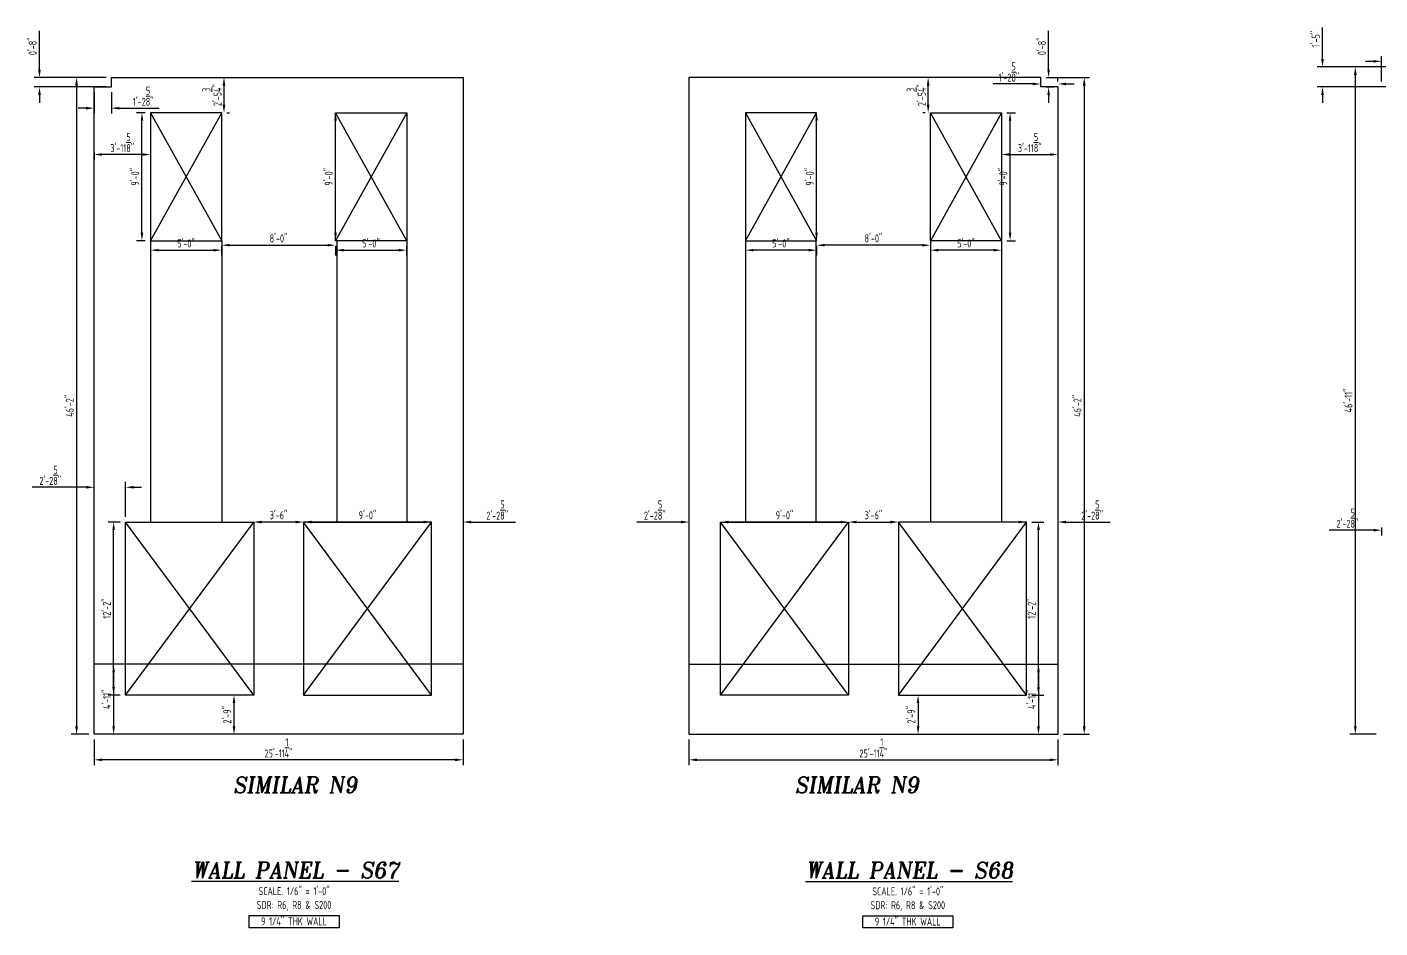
# Model space of a CAD drawing. Header units: inches. Extents: x 10095 to 38568, y -2433 to 4174.
# Drawn here: x 28759 to 29900, y 1178 to 1938 of the extents above; entities that cross this region are included whole.
import ezdxf
from ezdxf.enums import TextEntityAlignment as Align

# ---------------------------------------------------------------- set-up
doc = ezdxf.new("R2010")
doc.units = ezdxf.units.IN
doc.header["$MEASUREMENT"] = 0
doc.layers.get('0').update_dxf_attribs({"linetype": 'CONTINUOUS'})
doc.layers.get('Defpoints').update_dxf_attribs({"linetype": 'CONTINUOUS'})
for name, color, linetype in [('0-25', 7, 'CONTINUOUS'), ('0-35', 3, 'CONTINUOUS'), ('0-35TEXT', 3, 'CONTINUOUS'), ('0-50', 10, 'CONTINUOUS'), ('Hatch', 253, 'CONTINUOUS')]:
    doc.layers.add(name, color=color, linetype=linetype)
doc.layers.add('COVER', color=6, linetype='CONTINUOUS', lineweight=0, plot=False)
doc.styles.add('AR', font='ARCHQUIK.shx', dxfattribs={"width": 0.8})
doc.styles.add('ROMANT', font='romant')
doc.dimstyles.new('CADS_DIM_48', dxfattribs={"dimscale": 48, "dimtxt": 0.09375, "dimasz": 0.09375, "dimexe": 0.0625, "dimexo": 0.0625, "dimgap": 0.09375, "dimtad": 0, "dimtih": 1, "dimtoh": 1, "dimzin": 1, "dimdsep": 46, "dimlunit": 4, "dimtxsty": 'AR', "dimblk": 'CLOSED', "dimcen": 0.1875, "dimadec": 0, "dimazin": 0, "dimtfac": 1, "dimtofl": 0, "dimtmove": 0, "dimatfit": 1, "dimldrblk": 'DOTBLANK', "dimfxl": 1, "dimtzin": 0, "dimarcsym": 0})

# ---------------------------------------------------------------- blocks, each defined once
blk = doc.blocks.new('*D190')
at = {"layer": 'COVER', "color": 0, "lineweight": -2, "transparency": 16777216}
for p, q in [((28815.2, 1883.3), (28815.2, 1865.4)), ((28829.8, 1883.3), (28829.8, 1865.4)), ((28808.5, 1869.9), (28801.7, 1869.9)), ((28836.6, 1869.9), (28870, 1869.9))]:
    blk.add_line(p, q, dxfattribs=at)
at = {"layer": 'COVER', "color": 0, "transparency": 16777216}
for points in [[(28808.5, 1871), (28808.5, 1868.7), (28815.2, 1869.9)], [(28836.6, 1871), (28836.6, 1868.7), (28829.8, 1869.9)]]:
    blk.add_solid(points, dxfattribs=at)
at = {"layer": 'Defpoints', "color": 0, "transparency": 16777216}
for p in [(28815.2, 1887.8), (28829.8, 1887.8), (28829.8, 1869.9)]:
    blk.add_point(p, dxfattribs=at)
at = {"layer": 'COVER', "color": 0, "transparency": 16777216, "insert": (28856.7, 1880), "char_height": 6.75, "attachment_point": 5, "style": 'AR'}
blk.add_mtext('1\'-2{\\H1.000000x;\\S5/8;}"', dxfattribs=at)
blk = doc.blocks.new('_DotBlank')
at = {"layer": '0-35', "color": 0, "lineweight": -2}
blk.add_line((-0.5, 0), (-1, 0), dxfattribs=at)
blk.add_circle((0, 0), 0.5, dxfattribs=at)
blk = doc.blocks.new('*D191')
at = {"layer": 'COVER', "color": 0, "lineweight": -2, "transparency": 16777216}
for p, q in [((28769.2, 1902.5), (28769.2, 1935)), ((28825.3, 1895.8), (28764.7, 1895.8)), ((28825.3, 1887.8), (28764.7, 1887.8)), ((28769.2, 1881), (28769.2, 1874.3))]:
    blk.add_line(p, q, dxfattribs=at)
at = {"layer": 'COVER', "color": 0, "transparency": 16777216}
for points in [[(28768, 1902.5), (28770.3, 1902.5), (28769.2, 1895.8)], [(28768, 1881), (28770.3, 1881), (28769.2, 1887.8)]]:
    blk.add_solid(points, dxfattribs=at)
at = {"layer": 'Defpoints', "color": 0, "transparency": 16777216}
for p in [(28769.2, 1895.8), (28829.8, 1895.8), (28829.8, 1887.8)]:
    blk.add_point(p, dxfattribs=at)
at = {"layer": 'COVER', "color": 0, "transparency": 16777216, "insert": (28763.4, 1922.1), "char_height": 6.75, "attachment_point": 5, "rotation": 90, "style": 'AR'}
blk.add_mtext('0\'-8"', dxfattribs=at)
blk = doc.blocks.new('*D192')
at = {"layer": 'COVER', "color": 0, "lineweight": -2, "transparency": 16777216}
for p, q in [((28825.3, 1895.8), (28796, 1895.8)), ((28800.5, 1889), (28800.5, 1348.5)), ((28810.7, 1341.8), (28796, 1341.8))]:
    blk.add_line(p, q, dxfattribs=at)
at = {"layer": 'COVER', "color": 0, "transparency": 16777216}
for points in [[(28799.3, 1889), (28801.6, 1889), (28800.5, 1895.8)], [(28799.3, 1348.5), (28801.6, 1348.5), (28800.5, 1341.8)]]:
    blk.add_solid(points, dxfattribs=at)
at = {"layer": 'Defpoints', "color": 0, "transparency": 16777216}
for p in [(28829.8, 1895.8), (28800.5, 1341.8), (28815.2, 1341.8)]:
    blk.add_point(p, dxfattribs=at)
at = {"layer": 'COVER', "color": 0, "transparency": 16777216, "insert": (28794.7, 1618.8), "char_height": 6.75, "attachment_point": 5, "rotation": 90, "style": 'AR'}
blk.add_mtext('46\'-2"', dxfattribs=at)
blk = doc.blocks.new('*D193')
at = {"layer": 'COVER', "color": 0, "lineweight": -2, "transparency": 16777216}
for p, q in [((28815.2, 1832.5), (28815.2, 1826.3)), ((28856.1, 1830.8), (28822, 1830.8)), ((28862.8, 1832.5), (28862.8, 1826.3))]:
    blk.add_line(p, q, dxfattribs=at)
at = {"layer": 'COVER', "color": 0, "transparency": 16777216}
for points in [[(28822, 1831.9), (28822, 1829.7), (28815.2, 1830.8)], [(28856.1, 1831.9), (28856.1, 1829.7), (28862.8, 1830.8)]]:
    blk.add_solid(points, dxfattribs=at)
at = {"layer": 'Defpoints', "color": 0, "transparency": 16777216}
for p in [(28815.2, 1837), (28862.8, 1837), (28815.2, 1830.8)]:
    blk.add_point(p, dxfattribs=at)
at = {"layer": 'COVER', "color": 0, "transparency": 16777216, "insert": (28839, 1840.9), "char_height": 6.75, "attachment_point": 5, "style": 'AR'}
blk.add_mtext('3\'-11{\\H1.000000x;\\S5/8;}"', dxfattribs=at)
blk = doc.blocks.new('*D194')
at = {"layer": 'COVER', "color": 0, "lineweight": -2, "transparency": 16777216}
blk.add_line((28985.1, 1520.8), (28956.6, 1520.8), dxfattribs=at)
at = {"layer": 'COVER', "color": 0, "transparency": 16777216}
for points in [[(28956.6, 1521.9), (28956.6, 1519.6), (28949.8, 1520.8)], [(28985.1, 1521.9), (28985.1, 1519.6), (28991.8, 1520.8)]]:
    blk.add_solid(points, dxfattribs=at)
at = {"layer": 'Defpoints', "color": 0, "transparency": 16777216}
for p in [(28949.8, 1520.8), (28949.8, 1520.8), (28991.8, 1520.8)]:
    blk.add_point(p, dxfattribs=at)
at = {"layer": 'COVER', "color": 0, "transparency": 16777216, "insert": (28970.8, 1526.5), "char_height": 6.75, "attachment_point": 5, "style": 'AR'}
blk.add_mtext('3\'-6"', dxfattribs=at)
blk = doc.blocks.new('*D195')
at = {"layer": 'COVER', "color": 0, "lineweight": -2, "transparency": 16777216}
blk.add_line((28998.6, 1520.8), (29093.1, 1520.8), dxfattribs=at)
at = {"layer": 'COVER', "color": 0, "transparency": 16777216}
for points in [[(28998.6, 1521.9), (28998.6, 1519.6), (28991.8, 1520.8)], [(29093.1, 1521.9), (29093.1, 1519.6), (29099.8, 1520.8)]]:
    blk.add_solid(points, dxfattribs=at)
at = {"layer": 'Defpoints', "color": 0, "transparency": 16777216}
for p in [(28991.8, 1520.8), (29099.8, 1520.8), (29099.8, 1520.8)]:
    blk.add_point(p, dxfattribs=at)
at = {"layer": 'COVER', "color": 0, "transparency": 16777216, "insert": (29045.8, 1526.5), "char_height": 6.75, "attachment_point": 5, "style": 'AR'}
blk.add_mtext('9\'-0"', dxfattribs=at)
blk = doc.blocks.new('*D196')
at = {"layer": 'COVER', "color": 0, "lineweight": -2, "transparency": 16777216}
for p, q in [((29093.1, 1520.8), (29086.3, 1520.8)), ((29133.2, 1520.8), (29170.5, 1520.8))]:
    blk.add_line(p, q, dxfattribs=at)
at = {"layer": 'COVER', "color": 0, "transparency": 16777216}
for points in [[(29093.1, 1521.9), (29093.1, 1519.6), (29099.8, 1520.8)], [(29133.2, 1521.9), (29133.2, 1519.6), (29126.5, 1520.8)]]:
    blk.add_solid(points, dxfattribs=at)
at = {"layer": 'Defpoints', "color": 0, "transparency": 16777216}
for p in [(29099.8, 1520.8), (29126.5, 1520.8), (29126.5, 1520.8)]:
    blk.add_point(p, dxfattribs=at)
at = {"layer": 'COVER', "color": 0, "transparency": 16777216, "insert": (29155.2, 1530.9), "char_height": 6.75, "attachment_point": 5, "style": 'AR'}
blk.add_mtext('2\'-2{\\H1.000000x;\\S5/8;}"', dxfattribs=at)
blk = doc.blocks.new('*D197')
at = {"layer": 'COVER', "color": 0, "lineweight": -2, "transparency": 16777216}
for p, q in [((28815.2, 1525.3), (28815.2, 1554.6)), ((28841.8, 1525.3), (28841.8, 1554.6)), ((28808.5, 1550.1), (28763, 1550.1)), ((28848.6, 1550.1), (28855.3, 1550.1))]:
    blk.add_line(p, q, dxfattribs=at)
at = {"layer": 'COVER', "color": 0, "transparency": 16777216}
for points in [[(28808.5, 1551.2), (28808.5, 1549), (28815.2, 1550.1)], [(28848.6, 1551.2), (28848.6, 1549), (28841.8, 1550.1)]]:
    blk.add_solid(points, dxfattribs=at)
at = {"layer": 'Defpoints', "color": 0, "transparency": 16777216}
for p in [(28815.2, 1550.1), (28815.2, 1520.8), (28841.8, 1520.8)]:
    blk.add_point(p, dxfattribs=at)
at = {"layer": 'COVER', "color": 0, "transparency": 16777216, "insert": (28778.3, 1560.2), "char_height": 6.75, "attachment_point": 5, "style": 'AR'}
blk.add_mtext('2\'-2{\\H1.000000x;\\S5/8;}"', dxfattribs=at)
blk = doc.blocks.new('*D198')
at = {"layer": 'COVER', "color": 0, "lineweight": -2, "transparency": 16777216}
for p, q in [((28837.3, 1520.8), (28827.2, 1520.8)), ((28831.7, 1381.5), (28831.7, 1514)), ((28837.3, 1374.8), (28827.2, 1374.8))]:
    blk.add_line(p, q, dxfattribs=at)
at = {"layer": 'COVER', "color": 0, "transparency": 16777216}
for points in [[(28830.6, 1514), (28832.8, 1514), (28831.7, 1520.8)], [(28830.6, 1381.5), (28832.8, 1381.5), (28831.7, 1374.8)]]:
    blk.add_solid(points, dxfattribs=at)
at = {"layer": 'Defpoints', "color": 0, "transparency": 16777216}
for p in [(28831.7, 1520.8), (28841.8, 1520.8), (28841.8, 1374.8)]:
    blk.add_point(p, dxfattribs=at)
at = {"layer": 'COVER', "color": 0, "transparency": 16777216, "insert": (28826, 1447.8), "char_height": 6.75, "attachment_point": 5, "rotation": 90, "style": 'AR'}
blk.add_mtext('12\'-2"', dxfattribs=at)
blk = doc.blocks.new('*D199')
at = {"layer": 'COVER', "color": 0, "lineweight": -2, "transparency": 16777216}
for p, q in [((28827.8, 1400.8), (28827.2, 1400.8)), ((28831.7, 1394), (28831.7, 1348.5)), ((28827.8, 1341.8), (28827.2, 1341.8))]:
    blk.add_line(p, q, dxfattribs=at)
at = {"layer": 'COVER', "color": 0, "transparency": 16777216}
for points in [[(28830.6, 1394), (28832.8, 1394), (28831.7, 1400.8)], [(28830.6, 1348.5), (28832.8, 1348.5), (28831.7, 1341.8)]]:
    blk.add_solid(points, dxfattribs=at)
at = {"layer": 'Defpoints', "color": 0, "transparency": 16777216}
for p in [(28832.3, 1400.8), (28831.7, 1341.8), (28832.3, 1341.8)]:
    blk.add_point(p, dxfattribs=at)
at = {"layer": 'COVER', "color": 0, "transparency": 16777216, "insert": (28826, 1371.3), "char_height": 6.75, "attachment_point": 5, "rotation": 90, "style": 'AR'}
blk.add_mtext('4\'-11"', dxfattribs=at)
blk = doc.blocks.new('*D200')
at = {"layer": 'COVER', "color": 0, "lineweight": -2, "transparency": 16777216}
for p, q in [((28858.3, 1866), (28851.1, 1866)), ((28855.6, 1764.8), (28855.6, 1859.3)), ((28858.3, 1758.1), (28851.1, 1758.1))]:
    blk.add_line(p, q, dxfattribs=at)
at = {"layer": 'COVER', "color": 0, "transparency": 16777216}
for points in [[(28854.5, 1859.3), (28856.7, 1859.3), (28855.6, 1866)], [(28854.5, 1764.8), (28856.7, 1764.8), (28855.6, 1758.1)]]:
    blk.add_solid(points, dxfattribs=at)
at = {"layer": 'Defpoints', "color": 0, "transparency": 16777216}
for p in [(28855.6, 1866), (28862.8, 1866), (28862.8, 1758.1)]:
    blk.add_point(p, dxfattribs=at)
at = {"layer": 'COVER', "color": 0, "transparency": 16777216, "insert": (28849.9, 1812), "char_height": 6.75, "attachment_point": 5, "rotation": 90, "style": 'AR'}
blk.add_mtext('9\'-0"', dxfattribs=at)
blk = doc.blocks.new('*D201')
at = {"layer": 'COVER', "color": 0, "lineweight": -2, "transparency": 16777216}
for p, q in [((28862.8, 1753.6), (28862.8, 1745.6)), ((28869.6, 1750.1), (28916.1, 1750.1)), ((28922.8, 1753.6), (28922.8, 1745.6))]:
    blk.add_line(p, q, dxfattribs=at)
at = {"layer": 'COVER', "color": 0, "transparency": 16777216}
for points in [[(28869.6, 1751.2), (28869.6, 1749), (28862.8, 1750.1)], [(28916.1, 1751.2), (28916.1, 1749), (28922.8, 1750.1)]]:
    blk.add_solid(points, dxfattribs=at)
at = {"layer": 'Defpoints', "color": 0, "transparency": 16777216}
for p in [(28862.8, 1758.1), (28922.8, 1758.1), (28922.8, 1750.1)]:
    blk.add_point(p, dxfattribs=at)
at = {"layer": 'COVER', "color": 0, "transparency": 16777216, "insert": (28892.8, 1755.8), "char_height": 6.75, "attachment_point": 5, "style": 'AR'}
blk.add_mtext('5\'-0"', dxfattribs=at)
blk = doc.blocks.new('*D202')
at = {"layer": 'COVER', "color": 0, "lineweight": -2, "transparency": 16777216}
for p, q in [((28922.8, 1753.6), (28922.8, 1749.8)), ((28929.6, 1754.3), (29012.1, 1754.3)), ((29018.8, 1753.6), (29018.8, 1749.8))]:
    blk.add_line(p, q, dxfattribs=at)
at = {"layer": 'COVER', "color": 0, "transparency": 16777216}
for points in [[(28929.6, 1755.4), (28929.6, 1753.2), (28922.8, 1754.3)], [(29012.1, 1755.4), (29012.1, 1753.2), (29018.8, 1754.3)]]:
    blk.add_solid(points, dxfattribs=at)
at = {"layer": 'Defpoints', "color": 0, "transparency": 16777216}
for p in [(28922.8, 1758.1), (29018.8, 1758.1), (29018.8, 1754.3)]:
    blk.add_point(p, dxfattribs=at)
at = {"layer": 'COVER', "color": 0, "transparency": 16777216, "insert": (28970.8, 1760.1), "char_height": 6.75, "attachment_point": 5, "style": 'AR'}
blk.add_mtext('8\'-0"', dxfattribs=at)
blk = doc.blocks.new('*D203')
at = {"layer": 'COVER', "color": 0, "lineweight": -2, "transparency": 16777216}
blk.add_line((29018.8, 1764.8), (29018.8, 1859.3), dxfattribs=at)
at = {"layer": 'COVER', "color": 0, "transparency": 16777216}
for points in [[(29017.7, 1859.3), (29020, 1859.3), (29018.8, 1866)], [(29017.7, 1764.8), (29020, 1764.8), (29018.8, 1758.1)]]:
    blk.add_solid(points, dxfattribs=at)
at = {"layer": 'Defpoints', "color": 0, "transparency": 16777216}
for p in [(29018.8, 1866), (29018.8, 1866), (29018.8, 1758.1)]:
    blk.add_point(p, dxfattribs=at)
at = {"layer": 'COVER', "color": 0, "transparency": 16777216, "insert": (29013.1, 1812), "char_height": 6.75, "attachment_point": 5, "rotation": 90, "style": 'AR'}
blk.add_mtext('9\'-0"', dxfattribs=at)
blk = doc.blocks.new('*D204')
at = {"layer": 'COVER', "color": 0, "lineweight": -2, "transparency": 16777216}
for p, q in [((29018.8, 1753.6), (29018.8, 1745.6)), ((29025.6, 1750.1), (29072.1, 1750.1)), ((29078.8, 1753.6), (29078.8, 1745.6))]:
    blk.add_line(p, q, dxfattribs=at)
at = {"layer": 'COVER', "color": 0, "transparency": 16777216}
for points in [[(29025.6, 1751.2), (29025.6, 1749), (29018.8, 1750.1)], [(29072.1, 1751.2), (29072.1, 1749), (29078.8, 1750.1)]]:
    blk.add_solid(points, dxfattribs=at)
at = {"layer": 'Defpoints', "color": 0, "transparency": 16777216}
for p in [(29018.8, 1758.1), (29078.8, 1758.1), (29078.8, 1750.1)]:
    blk.add_point(p, dxfattribs=at)
at = {"layer": 'COVER', "color": 0, "transparency": 16777216, "insert": (29048.8, 1755.8), "char_height": 6.75, "attachment_point": 5, "style": 'AR'}
blk.add_mtext('5\'-0"', dxfattribs=at)
blk = doc.blocks.new('*D205')
at = {"layer": 'COVER', "color": 0, "lineweight": -2, "transparency": 16777216}
for p, q in [((28930.2, 1374.7), (28928.7, 1374.7)), ((28933.2, 1368), (28933.2, 1348.5)), ((28930.2, 1341.7), (28928.7, 1341.7))]:
    blk.add_line(p, q, dxfattribs=at)
at = {"layer": 'COVER', "color": 0, "transparency": 16777216}
for points in [[(28932.1, 1368), (28934.4, 1368), (28933.2, 1374.7)], [(28932.1, 1348.5), (28934.4, 1348.5), (28933.2, 1341.7)]]:
    blk.add_solid(points, dxfattribs=at)
at = {"layer": 'Defpoints', "color": 0, "transparency": 16777216}
for p in [(28934.7, 1374.7), (28933.2, 1341.7), (28934.7, 1341.7)]:
    blk.add_point(p, dxfattribs=at)
at = {"layer": 'COVER', "color": 0, "transparency": 16777216, "insert": (28927.5, 1358.2), "char_height": 6.75, "attachment_point": 5, "rotation": 90, "style": 'AR'}
blk.add_mtext('2\'-9"', dxfattribs=at)
blk = doc.blocks.new('*D206')
at = {"layer": 'COVER', "color": 0, "lineweight": -2, "transparency": 16777216}
for p, q in [((28815.2, 1337.3), (28815.2, 1315.7)), ((29126.5, 1337.3), (29126.5, 1315.7)), ((29119.7, 1320.2), (28822, 1320.2))]:
    blk.add_line(p, q, dxfattribs=at)
at = {"layer": 'COVER', "color": 0, "transparency": 16777216}
for points in [[(28822, 1321.3), (28822, 1319.1), (28815.2, 1320.2)], [(29119.7, 1321.3), (29119.7, 1319.1), (29126.5, 1320.2)]]:
    blk.add_solid(points, dxfattribs=at)
at = {"layer": 'Defpoints', "color": 0, "transparency": 16777216}
for p in [(28815.2, 1341.8), (29126.5, 1341.8), (28815.2, 1320.2)]:
    blk.add_point(p, dxfattribs=at)
at = {"layer": 'COVER', "color": 0, "transparency": 16777216, "insert": (28970.8, 1330.3), "char_height": 6.75, "attachment_point": 5, "style": 'AR'}
blk.add_mtext('25\'-11{\\H1.000000x;\\S1/4;}"', dxfattribs=at)
blk = doc.blocks.new('*D207')
at = {"layer": 'COVER', "color": 0, "lineweight": -2, "transparency": 16777216}
for p, q in [((28927.3, 1895.8), (28929.3, 1895.8)), ((28924.8, 1872.8), (28924.8, 1889)), ((28927.3, 1866), (28929.3, 1866))]:
    blk.add_line(p, q, dxfattribs=at)
at = {"layer": 'COVER', "color": 0, "transparency": 16777216}
for points in [[(28923.6, 1889), (28925.9, 1889), (28924.8, 1895.8)], [(28923.6, 1872.8), (28925.9, 1872.8), (28924.8, 1866)]]:
    blk.add_solid(points, dxfattribs=at)
at = {"layer": 'Defpoints', "color": 0, "transparency": 16777216}
for p in [(28922.8, 1895.8), (28924.8, 1895.8), (28922.8, 1866)]:
    blk.add_point(p, dxfattribs=at)
at = {"layer": 'COVER', "color": 0, "transparency": 16777216, "insert": (28914.6, 1880.9), "char_height": 6.75, "attachment_point": 5, "rotation": 90, "style": 'AR'}
blk.add_mtext('2\'-5{\\H1.000000x;\\S3/4;}"', dxfattribs=at)
blk = doc.blocks.new('*D208')
at = {"layer": 'COVER', "color": 0, "lineweight": -2, "transparency": 16777216}
for p, q in [((29894.2, 1909.4), (29887.5, 1909.4)), ((29901, 1892.3), (29901, 1913.9)), ((29915.6, 1892.3), (29915.6, 1913.9)), ((29922.3, 1909.4), (29955.7, 1909.4))]:
    blk.add_line(p, q, dxfattribs=at)
at = {"layer": 'COVER', "color": 0, "transparency": 16777216}
for points in [[(29894.2, 1910.5), (29894.2, 1908.3), (29901, 1909.4)], [(29922.3, 1910.5), (29922.3, 1908.3), (29915.6, 1909.4)]]:
    blk.add_solid(points, dxfattribs=at)
at = {"layer": 'Defpoints', "color": 0, "transparency": 16777216}
for p in [(29915.6, 1909.4), (29901, 1887.8), (29915.6, 1887.8)]:
    blk.add_point(p, dxfattribs=at)
at = {"layer": 'COVER', "color": 0, "transparency": 16777216, "insert": (29942.4, 1919.5), "char_height": 6.75, "attachment_point": 5, "style": 'AR'}
blk.add_mtext('1\'-2{\\H1.000000x;\\S5/8;}"', dxfattribs=at)
blk = doc.blocks.new('*D209')
at = {"layer": 'COVER', "color": 0, "lineweight": -2, "transparency": 16777216}
for p, q in [((29851.2, 1911.5), (29851.2, 1938)), ((29911.1, 1904.8), (29846.7, 1904.8)), ((29911.1, 1887.8), (29846.7, 1887.8)), ((29851.2, 1881), (29851.2, 1874.3))]:
    blk.add_line(p, q, dxfattribs=at)
at = {"layer": 'COVER', "color": 0, "transparency": 16777216}
for points in [[(29850, 1911.5), (29852.3, 1911.5), (29851.2, 1904.8)], [(29850, 1881), (29852.3, 1881), (29851.2, 1887.8)]]:
    blk.add_solid(points, dxfattribs=at)
at = {"layer": 'Defpoints', "color": 0, "transparency": 16777216}
for p in [(29851.2, 1904.8), (29915.6, 1904.8), (29915.6, 1887.8)]:
    blk.add_point(p, dxfattribs=at)
at = {"layer": 'COVER', "color": 0, "transparency": 16777216, "insert": (29845.4, 1928.2), "char_height": 6.75, "attachment_point": 5, "rotation": 90, "style": 'AR'}
blk.add_mtext('1\'-5"', dxfattribs=at)
blk = doc.blocks.new('*D211')
at = {"layer": 'COVER', "color": 0, "lineweight": -2, "transparency": 16777216}
for p, q in [((29911.1, 1904.8), (29874.3, 1904.8)), ((29878.8, 1898), (29878.8, 1348.5)), ((29896.5, 1341.8), (29874.3, 1341.8))]:
    blk.add_line(p, q, dxfattribs=at)
at = {"layer": 'COVER', "color": 0, "transparency": 16777216}
for points in [[(29877.7, 1898), (29880, 1898), (29878.8, 1904.8)], [(29877.7, 1348.5), (29880, 1348.5), (29878.8, 1341.8)]]:
    blk.add_solid(points, dxfattribs=at)
at = {"layer": 'Defpoints', "color": 0, "transparency": 16777216}
for p in [(29915.6, 1904.8), (29878.8, 1341.8), (29901, 1341.8)]:
    blk.add_point(p, dxfattribs=at)
at = {"layer": 'COVER', "color": 0, "transparency": 16777216, "insert": (29873.1, 1623.3), "char_height": 6.75, "attachment_point": 5, "rotation": 90, "style": 'AR'}
blk.add_mtext('46\'-11"', dxfattribs=at)
blk = doc.blocks.new('*D214')
at = {"layer": 'COVER', "color": 0, "lineweight": -2, "transparency": 16777216}
for p, q in [((29894.2, 1513.9), (29856.9, 1513.9)), ((29901, 1516.3), (29901, 1509.4)), ((29927.6, 1516.3), (29927.6, 1509.4)), ((29934.3, 1513.9), (29941.1, 1513.9))]:
    blk.add_line(p, q, dxfattribs=at)
at = {"layer": 'COVER', "color": 0, "transparency": 16777216}
for points in [[(29894.2, 1515), (29894.2, 1512.8), (29901, 1513.9)], [(29934.3, 1515), (29934.3, 1512.8), (29927.6, 1513.9)]]:
    blk.add_solid(points, dxfattribs=at)
at = {"layer": 'Defpoints', "color": 0, "transparency": 16777216}
for p in [(29901, 1520.8), (29927.6, 1520.8), (29901, 1513.9)]:
    blk.add_point(p, dxfattribs=at)
at = {"layer": 'COVER', "color": 0, "transparency": 16777216, "insert": (29872.2, 1524), "char_height": 6.75, "attachment_point": 5, "style": 'AR'}
blk.add_mtext('2\'-2{\\H1.000000x;\\S5/8;}"', dxfattribs=at)
blk = doc.blocks.new('*D269')
at = {"layer": 'COVER', "color": 0, "lineweight": -2, "transparency": 16777216}
for p, q in [((29613.5, 1892.3), (29613.5, 1894.8)), ((29628.1, 1892.3), (29628.1, 1894.8)), ((29606.8, 1890.3), (29573.3, 1890.3)), ((29634.9, 1890.3), (29641.6, 1890.3))]:
    blk.add_line(p, q, dxfattribs=at)
at = {"layer": 'COVER', "color": 0, "transparency": 16777216}
for points in [[(29606.8, 1891.4), (29606.8, 1889.2), (29613.5, 1890.3)], [(29634.9, 1891.4), (29634.9, 1889.2), (29628.1, 1890.3)]]:
    blk.add_solid(points, dxfattribs=at)
at = {"layer": 'Defpoints', "color": 0, "transparency": 16777216}
for p in [(29613.5, 1890.3), (29613.5, 1887.8), (29628.1, 1887.8)]:
    blk.add_point(p, dxfattribs=at)
at = {"layer": 'COVER', "color": 0, "transparency": 16777216, "insert": (29586.7, 1900.4), "char_height": 6.75, "attachment_point": 5, "style": 'AR'}
blk.add_mtext('1\'-2{\\H1.000000x;\\S5/8;}"', dxfattribs=at)
blk = doc.blocks.new('*D270')
at = {"layer": 'COVER', "color": 0, "lineweight": -2, "transparency": 16777216}
for p, q in [((29620.2, 1902.5), (29620.2, 1935)), ((29618, 1895.8), (29624.7, 1895.8)), ((29618, 1887.8), (29624.7, 1887.8)), ((29620.2, 1881), (29620.2, 1874.3))]:
    blk.add_line(p, q, dxfattribs=at)
at = {"layer": 'COVER', "color": 0, "transparency": 16777216}
for points in [[(29619.1, 1902.5), (29621.3, 1902.5), (29620.2, 1895.8)], [(29619.1, 1881), (29621.3, 1881), (29620.2, 1887.8)]]:
    blk.add_solid(points, dxfattribs=at)
at = {"layer": 'Defpoints', "color": 0, "transparency": 16777216}
for p in [(29613.5, 1895.8), (29620.2, 1895.8), (29613.5, 1887.8)]:
    blk.add_point(p, dxfattribs=at)
at = {"layer": 'COVER', "color": 0, "transparency": 16777216, "insert": (29614.5, 1922.1), "char_height": 6.75, "attachment_point": 5, "rotation": 90, "style": 'AR'}
blk.add_mtext('0\'-8"', dxfattribs=at)
blk = doc.blocks.new('*D271')
at = {"layer": 'COVER', "color": 0, "lineweight": -2, "transparency": 16777216}
for p, q in [((29618, 1895.8), (29654.7, 1895.8)), ((29650.2, 1889), (29650.2, 1348.5)), ((29632.6, 1341.8), (29654.7, 1341.8))]:
    blk.add_line(p, q, dxfattribs=at)
at = {"layer": 'COVER', "color": 0, "transparency": 16777216}
for points in [[(29649.1, 1889), (29651.4, 1889), (29650.2, 1895.8)], [(29649.1, 1348.5), (29651.4, 1348.5), (29650.2, 1341.8)]]:
    blk.add_solid(points, dxfattribs=at)
at = {"layer": 'Defpoints', "color": 0, "transparency": 16777216}
for p in [(29613.5, 1895.8), (29628.1, 1341.8), (29650.2, 1341.8)]:
    blk.add_point(p, dxfattribs=at)
at = {"layer": 'COVER', "color": 0, "transparency": 16777216, "insert": (29644.5, 1618.8), "char_height": 6.75, "attachment_point": 5, "rotation": 90, "style": 'AR'}
blk.add_mtext('46\'-2"', dxfattribs=at)
blk = doc.blocks.new('*D272')
at = {"layer": 'COVER', "color": 0, "lineweight": -2, "transparency": 16777216}
for p, q in [((29580.5, 1832.5), (29580.5, 1826.3)), ((29587.3, 1830.8), (29621.4, 1830.8)), ((29628.1, 1832.5), (29628.1, 1826.3))]:
    blk.add_line(p, q, dxfattribs=at)
at = {"layer": 'COVER', "color": 0, "transparency": 16777216}
for points in [[(29587.3, 1831.9), (29587.3, 1829.7), (29580.5, 1830.8)], [(29621.4, 1831.9), (29621.4, 1829.7), (29628.1, 1830.8)]]:
    blk.add_solid(points, dxfattribs=at)
at = {"layer": 'Defpoints', "color": 0, "transparency": 16777216}
for p in [(29580.5, 1837), (29628.1, 1837), (29628.1, 1830.8)]:
    blk.add_point(p, dxfattribs=at)
at = {"layer": 'COVER', "color": 0, "transparency": 16777216, "insert": (29604.3, 1840.9), "char_height": 6.75, "attachment_point": 5, "style": 'AR'}
blk.add_mtext('3\'-11{\\H1.000000x;\\S5/8;}"', dxfattribs=at)
blk = doc.blocks.new('*D273')
at = {"layer": 'COVER', "color": 0, "lineweight": -2, "transparency": 16777216}
blk.add_line((29458.3, 1520.8), (29486.8, 1520.8), dxfattribs=at)
at = {"layer": 'COVER', "color": 0, "transparency": 16777216}
for points in [[(29458.3, 1521.9), (29458.3, 1519.6), (29451.5, 1520.8)], [(29486.8, 1521.9), (29486.8, 1519.6), (29493.5, 1520.8)]]:
    blk.add_solid(points, dxfattribs=at)
at = {"layer": 'Defpoints', "color": 0, "transparency": 16777216}
for p in [(29451.5, 1520.8), (29493.5, 1520.8), (29493.5, 1520.8)]:
    blk.add_point(p, dxfattribs=at)
at = {"layer": 'COVER', "color": 0, "transparency": 16777216, "insert": (29472.5, 1526.5), "char_height": 6.75, "attachment_point": 5, "style": 'AR'}
blk.add_mtext('3\'-6"', dxfattribs=at)
blk = doc.blocks.new('*D274')
at = {"layer": 'COVER', "color": 0, "lineweight": -2, "transparency": 16777216}
blk.add_line((29444.8, 1520.8), (29350.3, 1520.8), dxfattribs=at)
at = {"layer": 'COVER', "color": 0, "transparency": 16777216}
for points in [[(29350.3, 1521.9), (29350.3, 1519.6), (29343.5, 1520.8)], [(29444.8, 1521.9), (29444.8, 1519.6), (29451.5, 1520.8)]]:
    blk.add_solid(points, dxfattribs=at)
at = {"layer": 'Defpoints', "color": 0, "transparency": 16777216}
for p in [(29343.5, 1520.8), (29343.5, 1520.8), (29451.5, 1520.8)]:
    blk.add_point(p, dxfattribs=at)
at = {"layer": 'COVER', "color": 0, "transparency": 16777216, "insert": (29397.5, 1526.5), "char_height": 6.75, "attachment_point": 5, "style": 'AR'}
blk.add_mtext('9\'-0"', dxfattribs=at)
blk = doc.blocks.new('*D275')
at = {"layer": 'COVER', "color": 0, "lineweight": -2, "transparency": 16777216}
for p, q in [((29310.1, 1520.8), (29272.8, 1520.8)), ((29350.3, 1520.8), (29357, 1520.8))]:
    blk.add_line(p, q, dxfattribs=at)
at = {"layer": 'COVER', "color": 0, "transparency": 16777216}
for points in [[(29310.1, 1521.9), (29310.1, 1519.6), (29316.9, 1520.8)], [(29350.3, 1521.9), (29350.3, 1519.6), (29343.5, 1520.8)]]:
    blk.add_solid(points, dxfattribs=at)
at = {"layer": 'Defpoints', "color": 0, "transparency": 16777216}
for p in [(29316.9, 1520.8), (29316.9, 1520.8), (29343.5, 1520.8)]:
    blk.add_point(p, dxfattribs=at)
at = {"layer": 'COVER', "color": 0, "transparency": 16777216, "insert": (29288.1, 1530.9), "char_height": 6.75, "attachment_point": 5, "style": 'AR'}
blk.add_mtext('2\'-2{\\H1.000000x;\\S5/8;}"', dxfattribs=at)
blk = doc.blocks.new('*D276')
at = {"layer": 'COVER', "color": 0, "lineweight": -2, "transparency": 16777216}
for p, q in [((29594.8, 1520.8), (29588, 1520.8)), ((29634.9, 1520.8), (29672.2, 1520.8))]:
    blk.add_line(p, q, dxfattribs=at)
at = {"layer": 'COVER', "color": 0, "transparency": 16777216}
for points in [[(29594.8, 1521.9), (29594.8, 1519.6), (29601.5, 1520.8)], [(29634.9, 1521.9), (29634.9, 1519.6), (29628.1, 1520.8)]]:
    blk.add_solid(points, dxfattribs=at)
at = {"layer": 'Defpoints', "color": 0, "transparency": 16777216}
for p in [(29601.5, 1520.8), (29628.1, 1520.8), (29628.1, 1520.8)]:
    blk.add_point(p, dxfattribs=at)
at = {"layer": 'COVER', "color": 0, "transparency": 16777216, "insert": (29656.9, 1530.9), "char_height": 6.75, "attachment_point": 5, "style": 'AR'}
blk.add_mtext('2\'-2{\\H1.000000x;\\S5/8;}"', dxfattribs=at)
blk = doc.blocks.new('*D277')
at = {"layer": 'COVER', "color": 0, "lineweight": -2, "transparency": 16777216}
for p, q in [((29606, 1520.8), (29616.1, 1520.8)), ((29611.6, 1381.5), (29611.6, 1514)), ((29606, 1374.8), (29616.1, 1374.8))]:
    blk.add_line(p, q, dxfattribs=at)
at = {"layer": 'COVER', "color": 0, "transparency": 16777216}
for points in [[(29610.5, 1514), (29612.8, 1514), (29611.6, 1520.8)], [(29610.5, 1381.5), (29612.8, 1381.5), (29611.6, 1374.8)]]:
    blk.add_solid(points, dxfattribs=at)
at = {"layer": 'Defpoints', "color": 0, "transparency": 16777216}
for p in [(29601.5, 1520.8), (29611.6, 1520.8), (29601.5, 1374.8)]:
    blk.add_point(p, dxfattribs=at)
at = {"layer": 'COVER', "color": 0, "transparency": 16777216, "insert": (29605.9, 1447.8), "char_height": 6.75, "attachment_point": 5, "rotation": 90, "style": 'AR'}
blk.add_mtext('12\'-2"', dxfattribs=at)
blk = doc.blocks.new('*D278')
at = {"layer": 'COVER', "color": 0, "lineweight": -2, "transparency": 16777216}
for p, q in [((29611.6, 1394), (29611.6, 1348.5)), ((29615.6, 1400.8), (29616.1, 1400.8)), ((29615.6, 1341.8), (29616.1, 1341.8))]:
    blk.add_line(p, q, dxfattribs=at)
at = {"layer": 'COVER', "color": 0, "transparency": 16777216}
for points in [[(29610.5, 1394), (29612.8, 1394), (29611.6, 1400.8)], [(29610.5, 1348.5), (29612.8, 1348.5), (29611.6, 1341.8)]]:
    blk.add_solid(points, dxfattribs=at)
at = {"layer": 'Defpoints', "color": 0, "transparency": 16777216}
for p in [(29611.1, 1400.8), (29611.1, 1341.8), (29611.6, 1341.8)]:
    blk.add_point(p, dxfattribs=at)
at = {"layer": 'COVER', "color": 0, "transparency": 16777216, "insert": (29605.9, 1371.3), "char_height": 6.75, "attachment_point": 5, "rotation": 90, "style": 'AR'}
blk.add_mtext('4\'-11"', dxfattribs=at)
blk = doc.blocks.new('*D279')
at = {"layer": 'COVER', "color": 0, "lineweight": -2, "transparency": 16777216}
for p, q in [((29585, 1866), (29592.2, 1866)), ((29587.7, 1764.8), (29587.7, 1859.3)), ((29585, 1758.1), (29592.2, 1758.1))]:
    blk.add_line(p, q, dxfattribs=at)
at = {"layer": 'COVER', "color": 0, "transparency": 16777216}
for points in [[(29586.6, 1859.3), (29588.8, 1859.3), (29587.7, 1866)], [(29586.6, 1764.8), (29588.8, 1764.8), (29587.7, 1758.1)]]:
    blk.add_solid(points, dxfattribs=at)
at = {"layer": 'Defpoints', "color": 0, "transparency": 16777216}
for p in [(29580.5, 1866), (29587.7, 1866), (29580.5, 1758.1)]:
    blk.add_point(p, dxfattribs=at)
at = {"layer": 'COVER', "color": 0, "transparency": 16777216, "insert": (29582, 1812), "char_height": 6.75, "attachment_point": 5, "rotation": 90, "style": 'AR'}
blk.add_mtext('9\'-0"', dxfattribs=at)
blk = doc.blocks.new('*D280')
at = {"layer": 'COVER', "color": 0, "lineweight": -2, "transparency": 16777216}
for p, q in [((29520.5, 1753.6), (29520.5, 1745.6)), ((29573.8, 1750.1), (29527.3, 1750.1)), ((29580.5, 1753.6), (29580.5, 1745.6))]:
    blk.add_line(p, q, dxfattribs=at)
at = {"layer": 'COVER', "color": 0, "transparency": 16777216}
for points in [[(29527.3, 1751.2), (29527.3, 1749), (29520.5, 1750.1)], [(29573.8, 1751.2), (29573.8, 1749), (29580.5, 1750.1)]]:
    blk.add_solid(points, dxfattribs=at)
at = {"layer": 'Defpoints', "color": 0, "transparency": 16777216}
for p in [(29520.5, 1758.1), (29580.5, 1758.1), (29520.5, 1750.1)]:
    blk.add_point(p, dxfattribs=at)
at = {"layer": 'COVER', "color": 0, "transparency": 16777216, "insert": (29550.5, 1755.8), "char_height": 6.75, "attachment_point": 5, "style": 'AR'}
blk.add_mtext('5\'-0"', dxfattribs=at)
blk = doc.blocks.new('*D281')
at = {"layer": 'COVER', "color": 0, "lineweight": -2, "transparency": 16777216}
for p, q in [((29424.5, 1753.6), (29424.5, 1749.8)), ((29513.8, 1754.3), (29431.3, 1754.3)), ((29520.5, 1753.6), (29520.5, 1749.8))]:
    blk.add_line(p, q, dxfattribs=at)
at = {"layer": 'COVER', "color": 0, "transparency": 16777216}
for points in [[(29431.3, 1755.4), (29431.3, 1753.2), (29424.5, 1754.3)], [(29513.8, 1755.4), (29513.8, 1753.2), (29520.5, 1754.3)]]:
    blk.add_solid(points, dxfattribs=at)
at = {"layer": 'Defpoints', "color": 0, "transparency": 16777216}
for p in [(29424.5, 1758.1), (29520.5, 1758.1), (29424.5, 1754.3)]:
    blk.add_point(p, dxfattribs=at)
at = {"layer": 'COVER', "color": 0, "transparency": 16777216, "insert": (29472.5, 1760.1), "char_height": 6.75, "attachment_point": 5, "style": 'AR'}
blk.add_mtext('8\'-0"', dxfattribs=at)
blk = doc.blocks.new('*D282')
at = {"layer": 'COVER', "color": 0, "lineweight": -2, "transparency": 16777216}
blk.add_line((29424.5, 1764.8), (29424.5, 1859.3), dxfattribs=at)
at = {"layer": 'COVER', "color": 0, "transparency": 16777216}
for points in [[(29423.4, 1859.3), (29425.6, 1859.3), (29424.5, 1866)], [(29423.4, 1764.8), (29425.6, 1764.8), (29424.5, 1758.1)]]:
    blk.add_solid(points, dxfattribs=at)
at = {"layer": 'Defpoints', "color": 0, "transparency": 16777216}
for p in [(29424.5, 1866), (29424.5, 1866), (29424.5, 1758.1)]:
    blk.add_point(p, dxfattribs=at)
at = {"layer": 'COVER', "color": 0, "transparency": 16777216, "insert": (29418.8, 1812), "char_height": 6.75, "attachment_point": 5, "rotation": 90, "style": 'AR'}
blk.add_mtext('9\'-0"', dxfattribs=at)
blk = doc.blocks.new('*D283')
at = {"layer": 'COVER', "color": 0, "lineweight": -2, "transparency": 16777216}
for p, q in [((29364.5, 1753.6), (29364.5, 1745.6)), ((29417.8, 1750.1), (29371.3, 1750.1)), ((29424.5, 1753.6), (29424.5, 1745.6))]:
    blk.add_line(p, q, dxfattribs=at)
at = {"layer": 'COVER', "color": 0, "transparency": 16777216}
for points in [[(29371.3, 1751.2), (29371.3, 1749), (29364.5, 1750.1)], [(29417.8, 1751.2), (29417.8, 1749), (29424.5, 1750.1)]]:
    blk.add_solid(points, dxfattribs=at)
at = {"layer": 'Defpoints', "color": 0, "transparency": 16777216}
for p in [(29364.5, 1758.1), (29424.5, 1758.1), (29364.5, 1750.1)]:
    blk.add_point(p, dxfattribs=at)
at = {"layer": 'COVER', "color": 0, "transparency": 16777216, "insert": (29394.5, 1755.8), "char_height": 6.75, "attachment_point": 5, "style": 'AR'}
blk.add_mtext('5\'-0"', dxfattribs=at)
blk = doc.blocks.new('*D284')
at = {"layer": 'COVER', "color": 0, "lineweight": -2, "transparency": 16777216}
for p, q in [((29513.1, 1374.7), (29514.6, 1374.7)), ((29510.1, 1368), (29510.1, 1348.5)), ((29513.1, 1341.7), (29514.6, 1341.7))]:
    blk.add_line(p, q, dxfattribs=at)
at = {"layer": 'COVER', "color": 0, "transparency": 16777216}
for points in [[(29509, 1368), (29511.2, 1368), (29510.1, 1374.7)], [(29509, 1348.5), (29511.2, 1348.5), (29510.1, 1341.7)]]:
    blk.add_solid(points, dxfattribs=at)
at = {"layer": 'Defpoints', "color": 0, "transparency": 16777216}
for p in [(29508.6, 1374.7), (29508.6, 1341.7), (29510.1, 1341.7)]:
    blk.add_point(p, dxfattribs=at)
at = {"layer": 'COVER', "color": 0, "transparency": 16777216, "insert": (29504.4, 1358.2), "char_height": 6.75, "attachment_point": 5, "rotation": 90, "style": 'AR'}
blk.add_mtext('2\'-9"', dxfattribs=at)
blk = doc.blocks.new('*D285')
at = {"layer": 'COVER', "color": 0, "lineweight": -2, "transparency": 16777216}
for p, q in [((29316.9, 1337.3), (29316.9, 1315.7)), ((29628.1, 1337.3), (29628.1, 1315.7)), ((29323.6, 1320.2), (29621.4, 1320.2))]:
    blk.add_line(p, q, dxfattribs=at)
at = {"layer": 'COVER', "color": 0, "transparency": 16777216}
for points in [[(29323.6, 1321.3), (29323.6, 1319.1), (29316.9, 1320.2)], [(29621.4, 1321.3), (29621.4, 1319.1), (29628.1, 1320.2)]]:
    blk.add_solid(points, dxfattribs=at)
at = {"layer": 'Defpoints', "color": 0, "transparency": 16777216}
for p in [(29316.9, 1341.8), (29628.1, 1341.8), (29628.1, 1320.2)]:
    blk.add_point(p, dxfattribs=at)
at = {"layer": 'COVER', "color": 0, "transparency": 16777216, "insert": (29472.5, 1330.3), "char_height": 6.75, "attachment_point": 5, "style": 'AR'}
blk.add_mtext('25\'-11{\\H1.000000x;\\S1/4;}"', dxfattribs=at)
blk = doc.blocks.new('*D286')
at = {"layer": 'COVER', "color": 0, "lineweight": -2, "transparency": 16777216}
for p, q in [((29516, 1895.8), (29514.1, 1895.8)), ((29518.6, 1872.8), (29518.6, 1889)), ((29516, 1866), (29514.1, 1866))]:
    blk.add_line(p, q, dxfattribs=at)
at = {"layer": 'COVER', "color": 0, "transparency": 16777216}
for points in [[(29517.5, 1889), (29519.7, 1889), (29518.6, 1895.8)], [(29517.5, 1872.8), (29519.7, 1872.8), (29518.6, 1866)]]:
    blk.add_solid(points, dxfattribs=at)
at = {"layer": 'Defpoints', "color": 0, "transparency": 16777216}
for p in [(29518.6, 1895.8), (29520.5, 1895.8), (29520.5, 1866)]:
    blk.add_point(p, dxfattribs=at)
at = {"layer": 'COVER', "color": 0, "transparency": 16777216, "insert": (29508.5, 1880.9), "char_height": 6.75, "attachment_point": 5, "rotation": 90, "style": 'AR'}
blk.add_mtext('2\'-5{\\H1.000000x;\\S3/4;}"', dxfattribs=at)

msp = doc.modelspace()

# ---------------------------------------------------------------- linework, layer by layer
at = {"layer": '0-25'}
for p, q in [((28862.8382, 1866.01645), (28922.84517, 1758.05662)), ((28862.8382, 1758.05662), (28922.84517, 1866.01645)), ((29078.8382, 1866.01645), (29018.83123, 1758.05662)), ((29078.8382, 1758.05662), (29018.83123, 1866.01645)), ((29364.5083, 1866.01645), (29424.51527, 1758.05662)), ((29364.5083, 1758.05662), (29424.51527, 1866.01645)), ((29580.5083, 1866.01645), (29520.50133, 1758.05662)), ((29580.5083, 1758.05662), (29520.50133, 1866.01645)), ((28841.8382, 1374.76645), (28949.8382, 1520.7669)), ((28949.8382, 1374.76645), (28841.8382, 1520.7669)), ((29099.8382, 1374.76645), (28991.8382, 1520.7669)), ((28991.8382, 1374.76645), (29099.8382, 1520.7669)), ((29343.5083, 1374.76645), (29451.5083, 1520.7669)), ((29451.5083, 1374.76645), (29343.5083, 1520.7669)), ((29601.5083, 1374.76645), (29493.5083, 1520.7669)), ((29493.5083, 1374.76645), (29601.5083, 1520.7669))]:
    msp.add_line(p, q, dxfattribs=at)
at = {"layer": '0-35'}
for points in [[(28829.8382, 1895.76645), (29126.4632, 1895.76645), (29126.4632, 1341.76645), (28815.2132, 1341.76645), (28815.2132, 1887.76645), (28829.8382, 1887.76645)], [(29613.5083, 1895.76645), (29316.8833, 1895.76645), (29316.8833, 1341.76645), (29628.1333, 1341.76645), (29628.1333, 1887.76645), (29613.5083, 1887.76645)], [(28862.8382, 1758.05662), (28922.84517, 1758.05662), (28922.84517, 1866.01645), (28862.8382, 1866.01645)], [(29078.8382, 1758.05662), (29018.83123, 1758.05662), (29018.83123, 1866.01645), (29078.8382, 1866.01645)], [(29364.5083, 1758.05662), (29424.51527, 1758.05662), (29424.51527, 1866.01645), (29364.5083, 1866.01645)], [(29580.5083, 1758.05662), (29520.50133, 1758.05662), (29520.50133, 1866.01645), (29580.5083, 1866.01645)], [(28841.8382, 1520.7669), (28949.8382, 1520.7669), (28949.8382, 1374.76645), (28841.8382, 1374.76645)], [(29099.8382, 1520.7669), (28991.8382, 1520.7669), (28991.8382, 1374.76645), (29099.8382, 1374.76645)], [(29343.5083, 1520.7669), (29451.5083, 1520.7669), (29451.5083, 1374.76645), (29343.5083, 1374.76645)], [(29601.5083, 1520.7669), (29493.5083, 1520.7669), (29493.5083, 1374.76645), (29601.5083, 1374.76645)]]:
    msp.add_lwpolyline(points, close=True, dxfattribs=at)
at = {"layer": '0-50'}
for points in [[(28945.95652, 1188.90763), (29021.84336, 1188.90763), (29021.84336, 1178.55127), (28945.95652, 1178.55127)], [(29463.5461, 1188.73142), (29539.43294, 1188.73142), (29539.43294, 1178.37506), (29463.5461, 1178.37506)]]:
    msp.add_lwpolyline(points, close=True, dxfattribs=at)
at = {"layer": 'Hatch'}
for p, q in [((28862.8382, 1758.05662), (28862.8382, 1520.7669)), ((28922.84517, 1758.05662), (28922.84517, 1520.7669)), ((29019.95623, 1758.05662), (29019.95623, 1520.7669)), ((29078.8382, 1758.05662), (29078.8382, 1520.7669)), ((29364.5083, 1758.05662), (29364.5083, 1520.7669)), ((29423.95277, 1758.05662), (29423.95277, 1520.7669)), ((29520.50133, 1758.05662), (29520.50133, 1520.7669)), ((29580.5083, 1758.05662), (29580.5083, 1520.7669)), ((29126.4632, 1400.76645), (28815.2132, 1400.76645)), ((29316.8833, 1400.76645), (29628.1333, 1400.76645))]:
    msp.add_line(p, q, dxfattribs=at)

# ---------------------------------------------------------------- texts
at = {"color": 7, "linetype": 'Continuous', "style": 'ROMANT', "oblique": 9, "width": 0.95}
for s, p in [('%%UWALL PANEL - S67', (28985.27182, 1220.47954)), ('%%UWALL PANEL - S68', (29502.86139, 1220.30332))]:
    msp.add_text(s, height=13.5, dxfattribs=at).set_placement(p, align=Align.CENTER)
at = {"layer": '0-35TEXT', "style": 'AR', "width": 0.8}
for s, p in [('SCALE. 1/6" = 1\'-0"', (28983.89994, 1206.03264)), ('SCALE. 1/6" = 1\'-0"', (29501.48952, 1205.85643)), ('SDR: R6, R8 & S200', (28983.89994, 1194.36445)), ('SDR: R6, R8 & S200', (29501.48952, 1194.18823)), ('9 1/4" THK WALL', (28983.82302, 1180.57643)), ('9 1/4" THK WALL', (29501.4126, 1180.40021))]:
    msp.add_text(s, height=6.7498312, dxfattribs=at).set_placement(p, align=Align.CENTER)
at = {"layer": 'COVER', "style": 'ROMANT', "oblique": 9, "width": 0.95}
for p in [(28984.82097, 1292.26942), (29458.52553, 1292.26942)]:
    msp.add_text('SIMILAR N9', height=13.5, dxfattribs=at).set_placement(p, align=Align.CENTER)

# ---------------------------------------------------------------- dimensions: what is measured, and where the dimension line sits
at = {"layer": 'COVER'}
for base, p1, p2, angle, picture, middle in [((28769.17154, 1895.76645), (28829.8382, 1887.76645), (28829.8382, 1895.76645), 90, '*D191', (28763.43016, 1922.13024)), ((29620.21372, 1895.76645), (29613.5083, 1887.76645), (29613.5083, 1895.76645), 90, '*D270', (29614.47234, 1922.13024)), ((29851.15397, 1904.76645), (29915.58283, 1887.76645), (29915.58283, 1904.76645), 90, '*D209', (29845.41259, 1928.15093)), ((29613.5083, 1890.28892), (29628.1333, 1887.76645), (29613.5083, 1887.76645), 180, '*D269', (29586.67899, 1900.41392)), ((28800.45416, 1341.76645), (28829.8382, 1895.76645), (28815.2132, 1341.76645), 90, '*D192', (28794.71278, 1618.76645)), ((28924.75487, 1895.76645), (28922.84517, 1866.01645), (28922.84517, 1895.76645), 90, '*D207', (28914.62987, 1880.89145)), ((29518.59163, 1895.76645), (29520.50133, 1866.01645), (29520.50133, 1895.76645), 90, '*D286', (29508.46663, 1880.89145)), ((29650.24247, 1341.76645), (29613.5083, 1895.76645), (29628.1333, 1341.76645), 90, '*D271', (29644.50109, 1618.76645)), ((29878.84866, 1341.76645), (29915.58283, 1904.76645), (29900.95783, 1341.76645), 90, '*D211', (29873.10728, 1623.26645)), ((28855.62466, 1866.01645), (28862.8382, 1758.05662), (28862.8382, 1866.01645), 90, '*D200', (28849.88328, 1812.03653)), ((29018.83123, 1866.01645), (29018.83123, 1758.05662), (29018.83123, 1866.01645), 90, '*D203', (29013.08985, 1812.03653)), ((29424.51527, 1866.01645), (29424.51527, 1758.05662), (29424.51527, 1866.01645), 90, '*D282', (29418.77389, 1812.03653)), ((29587.72184, 1866.01645), (29580.5083, 1758.05662), (29580.5083, 1866.01645), 90, '*D279', (29581.98046, 1812.03653)), ((29628.1333, 1830.81894), (29580.5083, 1836.97681), (29628.1333, 1836.97681), 180, '*D272', (29604.3208, 1840.94394)), ((29364.5083, 1750.08955), (29424.51527, 1758.05662), (29364.5083, 1758.05662), 180, '*D283', (29394.51178, 1755.83093)), ((29424.51527, 1754.32269), (29520.50133, 1758.05662), (29424.51527, 1758.05662), 180, '*D281', (29472.5083, 1760.06407)), ((29520.50133, 1750.08955), (29580.5083, 1758.05662), (29520.50133, 1758.05662), 180, '*D280', (29550.50482, 1755.83093)), ((29316.8833, 1520.7669), (29343.5083, 1520.7669), (29316.8833, 1520.7669), 180, '*D275', (29288.09882, 1530.8919)), ((29343.5083, 1520.7669), (29451.5083, 1520.7669), (29343.5083, 1520.7669), 180, '*D274', (29397.5083, 1526.50828)), ((29493.5083, 1520.7669), (29451.5083, 1520.7669), (29493.5083, 1520.7669), 180, '*D273', (29472.5083, 1526.50828)), ((29628.1333, 1520.7669), (29601.5083, 1520.7669), (29628.1333, 1520.7669), 180, '*D276', (29656.91778, 1530.8919)), ((28831.72016, 1520.7669), (28841.8382, 1374.76645), (28841.8382, 1520.7669), 90, '*D198', (28825.97878, 1447.76667)), ((29611.62634, 1520.7669), (29601.5083, 1374.76645), (29601.5083, 1520.7669), 90, '*D277', (29605.88496, 1447.76667)), ((28831.72016, 1341.76645), (28832.27918, 1400.76645), (28832.27918, 1341.76645), 90, '*D199', (28825.97878, 1371.26645)), ((29611.62634, 1341.76645), (29611.06732, 1400.76645), (29611.06732, 1341.76645), 90, '*D278', (29605.88496, 1371.26645)), ((28933.24215, 1341.73208), (28934.70361, 1374.73208), (28934.70361, 1341.73208), 90, '*D205', (28927.50078, 1358.23208)), ((29510.10435, 1341.73208), (29508.6429, 1374.73208), (29508.6429, 1341.73208), 90, '*D284', (29504.36297, 1358.23208)), ((29628.1333, 1320.20565), (29316.8833, 1341.76645), (29628.1333, 1341.76645), 180, '*D285', (29472.5083, 1330.33065))]:
    dim = msp.add_linear_dim(base=base, p1=p1, p2=p2, angle=angle, dimstyle='CADS_DIM_48', override={"dimscale": 72, "dimgap": 0.03125, "dimtad": 1, "dimtih": 0, "dimtoh": 0, "dimdec": 3, "dimtdec": 3}, dxfattribs=at)
    dim.commit()
    dim.dimension.update_dxf_attribs({"geometry": picture, "text_midpoint": middle})
for base, p1, p2, picture, middle in [((29915.58283, 1909.41392), (29900.95783, 1887.76645), (29915.58283, 1887.76645), '*D208', (29942.41214, 1909.41392)), ((28815.2132, 1550.09301), (28841.8382, 1520.7669), (28815.2132, 1520.7669), '*D197', (28778.31004, 1550.09301)), ((29900.95783, 1513.9088), (29927.58283, 1520.7669), (29900.95783, 1520.7669), '*D214', (29872.17335, 1513.9088))]:
    dim = msp.add_linear_dim(base=base, p1=p1, p2=p2, dimstyle='CADS_DIM_48', override={"dimscale": 72, "dimgap": 0.03125, "dimtad": 1, "dimtih": 0, "dimtoh": 0, "dimdec": 3, "dimtdec": 3}, dxfattribs=at)
    dim.commit()
    dim.dimension.update_dxf_attribs({"geometry": picture, "text_midpoint": middle, "dimtype": 160})
for base, p1, p2, picture, middle in [((28829.8382, 1869.8571), (28815.2132, 1887.76645), (28829.8382, 1887.76645), '*D190', (28856.66751, 1879.9821)), ((28815.2132, 1830.81894), (28862.8382, 1836.97681), (28815.2132, 1836.97681), '*D193', (28839.0257, 1840.94394)), ((28922.84517, 1750.08955), (28862.8382, 1758.05662), (28922.84517, 1758.05662), '*D201', (28892.84168, 1755.83093)), ((29018.83123, 1754.32269), (28922.84517, 1758.05662), (29018.83123, 1758.05662), '*D202', (28970.8382, 1760.06407)), ((29078.8382, 1750.08955), (29018.83123, 1758.05662), (29078.8382, 1758.05662), '*D204', (29048.83472, 1755.83093)), ((28949.8382, 1520.7669), (28991.8382, 1520.7669), (28949.8382, 1520.7669), '*D194', (28970.8382, 1526.50828)), ((29099.8382, 1520.7669), (28991.8382, 1520.7669), (29099.8382, 1520.7669), '*D195', (29045.8382, 1526.50828)), ((29126.4632, 1520.7669), (29099.8382, 1520.7669), (29126.4632, 1520.7669), '*D196', (29155.24768, 1530.8919)), ((28815.2132, 1320.20565), (29126.4632, 1341.76645), (28815.2132, 1341.76645), '*D206', (28970.8382, 1330.33065))]:
    dim = msp.add_linear_dim(base=base, p1=p1, p2=p2, dimstyle='CADS_DIM_48', override={"dimscale": 72, "dimgap": 0.03125, "dimtad": 1, "dimtih": 0, "dimtoh": 0, "dimdec": 3, "dimtdec": 3}, dxfattribs=at)
    dim.commit()
    dim.dimension.update_dxf_attribs({"geometry": picture, "text_midpoint": middle})

doc.saveas('drawing.dxf')
